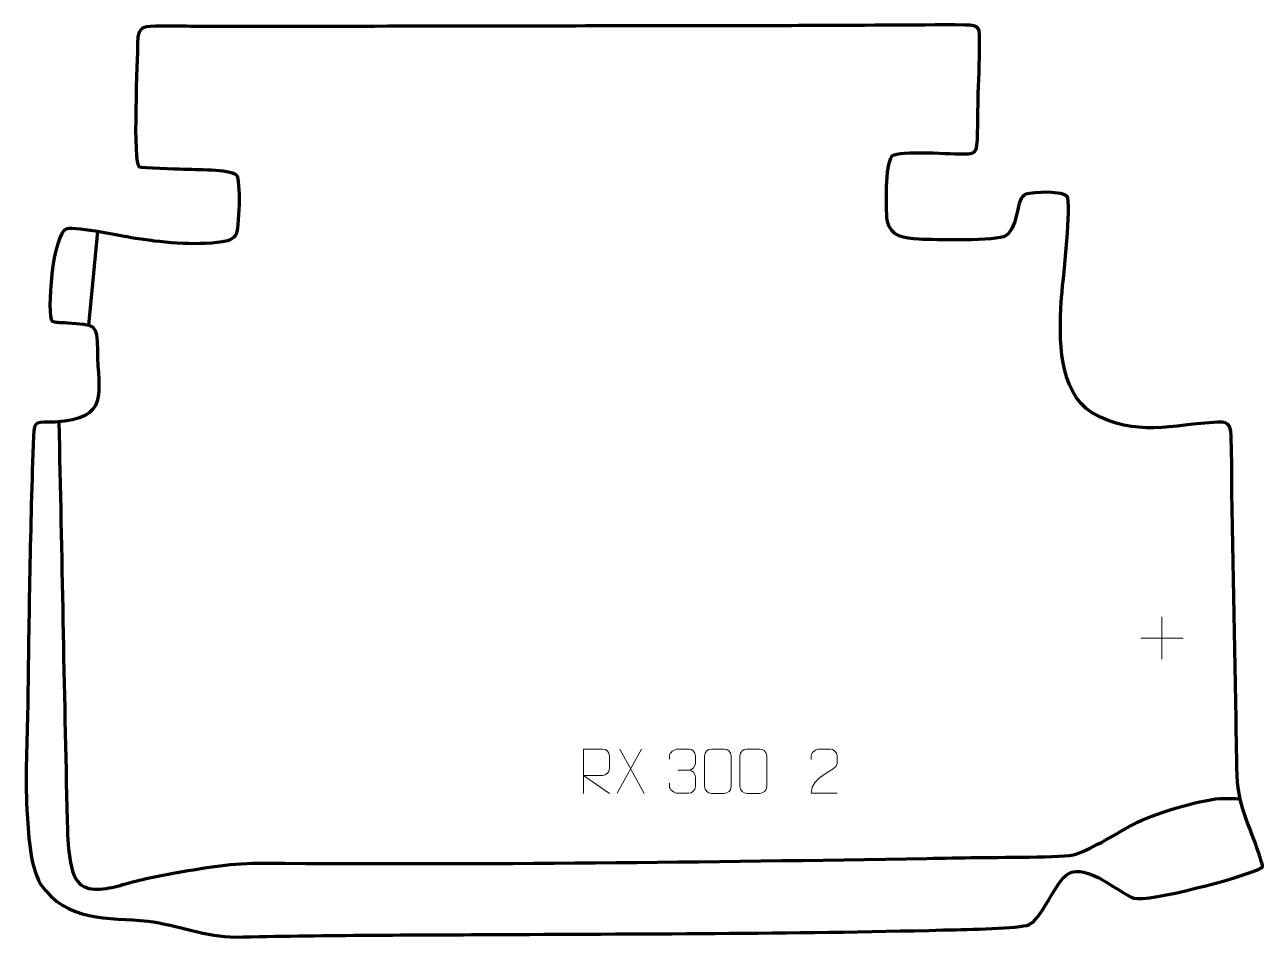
# Model space of a CAD drawing. Header units: millimetres. Extents: x -592 to 107, y 124 to 639.
import ezdxf

# ---------------------------------------------------------------- set-up
doc = ezdxf.new("R2010")
doc.units = ezdxf.units.MM
doc.header["$MEASUREMENT"] = 0
doc.layers.add('layer 2', color=7, linetype='Continuous')
doc.layers.add('layer 3', color=7, linetype='Continuous')

msp = doc.modelspace()

# ---------------------------------------------------------------- linework, layer by layer
at = {"layer": 'layer 2', "color": 140, "lineweight": 158}
msp.add_open_spline([(-550.7325, 522.1723), (-550.7325, 522.1723), (-555.861, 469.412), (-555.861, 469.412)], degree=3, dxfattribs=at)
msp.add_open_spline([(-572.5575, 414.8543), (-570.8462, 339.9195), (-569.6773, 264.9739), (-567.8321, 190.0418), (-567.8321, 190.0418), (-567.6169, 181.4453), (-567.5193, 160.5524), (-560.9397, 154.4161), (-560.9397, 154.4161), (-554.7969, 148.6873), (-543.7403, 151.6725), (-536.6185, 153.6829), (-536.6185, 153.6829), (-526.4209, 156.595), (-516.5001, 158.7318), (-506.0282, 160.5278), (-506.0282, 160.5278), (-488.3489, 163.5107), (-474.8319, 165.9463), (-456.7072, 165.8143), (-456.7072, 165.8143), (-331.4314, 164.9023), (-207.7444, 166.362), (-82.5358, 168.5398), (-82.5358, 168.5398), (-73.0605, 168.7046), (-63.5852, 168.8694), (-54.1099, 169.0342), (-54.1099, 169.0342), (-44.9319, 169.1752), (-3.9454, 168.8941), (1.5638, 170.8725), (1.5638, 170.8725), (12.0035, 174.6216), (24.1531, 182.3519), (34.2471, 187.868), (34.2471, 187.868), (44.7213, 193.5904), (70.2265, 201.2222), (82.892, 202.3233), (82.892, 202.3233), (86.5088, 202.4944), (90.6779, 202.2446), (94.3181, 202.1405)], degree=3, knots=[0, 0, 0, 0, 0.08333333, 0.08333333, 0.08333333, 0.08333333, 0.16666667, 0.16666667, 0.16666667, 0.16666667, 0.25, 0.25, 0.25, 0.25, 0.33333333, 0.33333333, 0.33333333, 0.33333333, 0.41666667, 0.41666667, 0.41666667, 0.41666667, 0.5, 0.5, 0.5, 0.5, 0.58333333, 0.58333333, 0.58333333, 0.58333333, 0.66666667, 0.66666667, 0.66666667, 0.66666667, 0.75, 0.75, 0.75, 0.75, 0.83333333, 0.83333333, 0.83333333, 0.83333333, 1, 1, 1, 1], dxfattribs=at)
at = {"layer": 'layer 3', "color": 242, "lineweight": 158}
msp.add_open_spline([(-528.0911, 628.4494), (-528.0809, 638.6204), (-524.2058, 637.9964), (-514.6559, 638.026), (-514.6559, 638.026), (-502.0649, 638.0649), (-489.3374, 637.8218), (-476.6864, 637.8416), (-476.6864, 637.8416), (-474.1895, 637.8456), (-471.6925, 637.8495), (-469.1956, 637.8535), (-469.1956, 637.8535), (-461.705, 637.8654), (-454.2142, 637.8772), (-446.7235, 637.8891), (-446.7235, 637.8891), (-406.7728, 637.9524), (-366.8222, 638.0157), (-326.8716, 638.079), (-326.8716, 638.079), (-316.8839, 638.0948), (-306.8962, 638.1106), (-296.9087, 638.1264), (-296.9087, 638.1264), (-267.9444, 638.1724), (-238.9802, 638.2182), (-210.016, 638.2641), (-210.016, 638.2641), (-190.5401, 638.2949), (-171.0642, 638.3258), (-151.5882, 638.3566), (-151.5882, 638.3566), (-121.4389, 638.407), (-91.1038, 638.8485), (-60.9919, 638.7113), (-60.9919, 638.7113), (-52.4333, 638.6723), (-52.7815, 637.0503), (-52.7708, 628.0212), (-52.7708, 628.0212), (-52.7586, 617.7982), (-53.4294, 606.5883), (-53.6635, 596.196), (-53.6635, 596.196), (-53.773, 591.3328), (-53.6699, 572.3528), (-54.5953, 569.3422), (-54.5953, 569.3422), (-55.5025, 566.3912), (-57.188, 566.1828), (-60.2856, 565.9594), (-60.2856, 565.9594), (-67.6061, 565.7498), (-98.1082, 568.206), (-102.1665, 564.8502), (-102.1665, 564.8502), (-106.0868, 559.2743), (-105.698, 535.8683), (-104.9724, 528.6532), (-104.9724, 528.6532), (-103.2775, 518.8989), (-95.3656, 518.4369), (-86.8517, 517.8443), (-86.8517, 517.8443), (-79.335, 517.5217), (-42.4913, 516.6382), (-38.1484, 519.7697), (-38.1484, 519.7697), (-30.1248, 525.5551), (-32.6975, 541.1301), (-26.6807, 543.2011), (-26.6807, 543.2011), (-22.9179, 544.4963), (-4.7031, 545.5465), (-2.9808, 541.3127), (-2.9808, 541.3127), (-1.3593, 530.4021), (-5.723, 495.4189), (-6.8089, 482.3556), (-6.8089, 482.3556), (-7.747, 462.408), (-8.585, 431.7689), (10.8092, 419.9023), (10.8092, 419.9023), (35.384, 405.9267), (55.6849, 413.2667), (81.5906, 414.6378), (81.5906, 414.6378), (89.1137, 415.0359), (88.8816, 412.0115), (89.2331, 404.5462), (89.2331, 404.5462), (89.7106, 394.3994), (89.463, 383.1186), (89.6556, 372.7682), (89.6556, 372.7682), (90.6337, 320.219), (91.6475, 267.6701), (92.5429, 215.1196), (92.5429, 215.1196), (93.6099, 195.7725), (100.6914, 185.1381), (106.003, 167.7628), (106.003, 167.7628), (107.246, 163.6964), (107.3018, 163.5242), (104.8662, 162.3515), (104.8662, 162.3515), (95.1256, 157.8816), (42.908, 143.6556), (34.2615, 146.0485), (34.2615, 146.0485), (31.3442, 146.8558), (18.6594, 155.4601), (14.127, 157.814), (14.127, 157.814), (-2.8667, 165.5056), (-4.9826, 159.5348), (-13.7628, 145.1304), (-13.7628, 145.1304), (-19.4581, 135.7869), (-22.1859, 131.7954), (-26.2176, 130.737), (-26.2176, 130.737), (-34.676, 128.6544), (-64.0484, 128.3568), (-73.4951, 128.1138), (-73.4951, 128.1138), (-159.0011, 125.9143), (-245.2826, 126.0169), (-330.8551, 125.5327), (-330.8551, 125.5327), (-378.3272, 125.2697), (-425.3775, 125.2152), (-472.8667, 124.122), (-472.8667, 124.122), (-489.1001, 124.0315), (-505.5756, 130.9189), (-522.2506, 133.0892), (-522.2506, 133.0892), (-544.9055, 135.3778), (-568.0605, 132.3576), (-582.8493, 153.9161), (-582.8493, 153.9161), (-589.3643, 165.6934), (-589.6297, 182.7479), (-590.5468, 196.1568), (-590.5468, 196.1568), (-591.7829, 214.2287), (-590.3871, 235.4229), (-590.133, 253.8737), (-590.133, 253.8737), (-589.4756, 305.0469), (-588.7143, 355.5378), (-586.9373, 406.7103), (-586.9373, 406.7103), (-586.6068, 416.2268), (-584.8475, 414.1926), (-574.8548, 414.6596), (-574.8548, 414.6596), (-543.2841, 416.9828), (-550.7211, 430.1574), (-550.7259, 455.3586), (-550.7259, 455.3586), (-550.7783, 470.0466), (-552.2562, 469.7734), (-567.7175, 470.7116), (-567.7175, 470.7116), (-572.152, 470.9807), (-574.7619, 471.0238), (-576.2272, 471.568), (-576.2272, 471.568), (-579.7215, 474.5221), (-576.15, 522.032), (-567.9767, 523.7809), (-567.9767, 523.7809), (-562.2858, 524.9986), (-535.8987, 519.2972), (-527.6098, 518.0612), (-527.6098, 518.0612), (-512.3406, 515.8086), (-492.5549, 513.7792), (-477.4173, 516.9959), (-477.4173, 516.9959), (-475.2041, 517.6487), (-473.8268, 518.5829), (-472.967, 519.7597), (-472.967, 519.7597), (-470.4495, 523.2056), (-470.0444, 551.7959), (-472.2116, 554.0879), (-472.2116, 554.0879), (-476.7943, 557.6004), (-495.4725, 557.1211), (-502.4205, 557.4678), (-502.4205, 557.4678), (-505.7324, 557.6331), (-525.7491, 558.1505), (-527.1329, 558.6462), (-527.1329, 558.6462), (-531.1113, 560.0717), (-528.1026, 621.2098), (-528.0911, 628.4494)], degree=3, knots=[0, 0, 0, 0, 0.01923077, 0.01923077, 0.01923077, 0.01923077, 0.03846154, 0.03846154, 0.03846154, 0.03846154, 0.05769231, 0.05769231, 0.05769231, 0.05769231, 0.07692308, 0.07692308, 0.07692308, 0.07692308, 0.09615385, 0.09615385, 0.09615385, 0.09615385, 0.11538462, 0.11538462, 0.11538462, 0.11538462, 0.13461538, 0.13461538, 0.13461538, 0.13461538, 0.15384615, 0.15384615, 0.15384615, 0.15384615, 0.17307692, 0.17307692, 0.17307692, 0.17307692, 0.19230769, 0.19230769, 0.19230769, 0.19230769, 0.21153846, 0.21153846, 0.21153846, 0.21153846, 0.23076923, 0.23076923, 0.23076923, 0.23076923, 0.25, 0.25, 0.25, 0.25, 0.26923077, 0.26923077, 0.26923077, 0.26923077, 0.28846154, 0.28846154, 0.28846154, 0.28846154, 0.30769231, 0.30769231, 0.30769231, 0.30769231, 0.32692308, 0.32692308, 0.32692308, 0.32692308, 0.34615385, 0.34615385, 0.34615385, 0.34615385, 0.36538462, 0.36538462, 0.36538462, 0.36538462, 0.38461538, 0.38461538, 0.38461538, 0.38461538, 0.40384615, 0.40384615, 0.40384615, 0.40384615, 0.42307692, 0.42307692, 0.42307692, 0.42307692, 0.44230769, 0.44230769, 0.44230769, 0.44230769, 0.46153846, 0.46153846, 0.46153846, 0.46153846, 0.48076923, 0.48076923, 0.48076923, 0.48076923, 0.5, 0.5, 0.5, 0.5, 0.51923077, 0.51923077, 0.51923077, 0.51923077, 0.53846154, 0.53846154, 0.53846154, 0.53846154, 0.55769231, 0.55769231, 0.55769231, 0.55769231, 0.57692308, 0.57692308, 0.57692308, 0.57692308, 0.59615385, 0.59615385, 0.59615385, 0.59615385, 0.61538462, 0.61538462, 0.61538462, 0.61538462, 0.63461538, 0.63461538, 0.63461538, 0.63461538, 0.65384615, 0.65384615, 0.65384615, 0.65384615, 0.67307692, 0.67307692, 0.67307692, 0.67307692, 0.69230769, 0.69230769, 0.69230769, 0.69230769, 0.71153846, 0.71153846, 0.71153846, 0.71153846, 0.73076923, 0.73076923, 0.73076923, 0.73076923, 0.75, 0.75, 0.75, 0.75, 0.76923077, 0.76923077, 0.76923077, 0.76923077, 0.78846154, 0.78846154, 0.78846154, 0.78846154, 0.80769231, 0.80769231, 0.80769231, 0.80769231, 0.82692308, 0.82692308, 0.82692308, 0.82692308, 0.84615385, 0.84615385, 0.84615385, 0.84615385, 0.86538462, 0.86538462, 0.86538462, 0.86538462, 0.88461538, 0.88461538, 0.88461538, 0.88461538, 0.90384615, 0.90384615, 0.90384615, 0.90384615, 0.92307692, 0.92307692, 0.92307692, 0.92307692, 0.94230769, 0.94230769, 0.94230769, 0.94230769, 0.96153846, 0.96153846, 0.96153846, 0.96153846, 1, 1, 1, 1], dxfattribs=at)
at = {"layer": 'layer 3', "color": 250, "lineweight": 9}
for points in [[(50.1429, 304.8114), (50.1429, 304.8114), (50.1429, 280.8335), (50.1429, 280.8335)], [(38.154, 292.8224), (38.154, 292.8224), (62.1319, 292.8224), (62.1319, 292.8224)], [(-243.6685, 230.1505), (-243.6685, 230.1505), (-257.4091, 205.2547), (-257.4091, 205.2547)], [(-255.9545, 230.1505), (-255.9545, 230.1505), (-242.2139, 205.197), (-242.2139, 205.197)], [(-223.1937, 218.2499), (-223.1937, 218.2499), (-216.9973, 218.2499), (-216.9973, 218.2499)]]:
    msp.add_open_spline(points, degree=3, dxfattribs=at)
for points, knots in [([(-276.4163, 205.197), (-276.4163, 205.197), (-276.4163, 230.1505), (-276.4163, 230.1505), (-276.4163, 230.1505), (-272.8215, 230.1505), (-269.226, 230.1505), (-265.6308, 230.1505), (-265.6308, 230.1505), (-263.3055, 230.1128), (-261.7482, 228.6228), (-261.7523, 226.2564), (-261.7523, 226.2564), (-261.7527, 224.2209), (-261.7527, 221.1615), (-261.7523, 219.1255), (-261.7523, 219.1255), (-261.7588, 217.25), (-263.5711, 215.3082), (-265.5806, 215.2891), (-265.5806, 215.2891), (-265.5806, 215.2891), (-276.4163, 215.2891), (-276.4163, 215.2891), (-276.4163, 215.2891), (-276.4163, 215.2891), (-261.7616, 205.197), (-261.7616, 205.197)], [0, 0, 0, 0, 0.125, 0.125, 0.125, 0.125, 0.25, 0.25, 0.25, 0.25, 0.375, 0.375, 0.375, 0.375, 0.5, 0.5, 0.5, 0.5, 0.625, 0.625, 0.625, 0.625, 0.75, 0.75, 0.75, 0.75, 1, 1, 1, 1]), ([(-227.9034, 224.4951), (-227.9034, 224.4951), (-227.9034, 226.3523), (-227.9034, 226.3523), (-227.9034, 226.3523), (-227.9177, 228.0942), (-225.2532, 230.2123), (-223.1941, 230.1896), (-223.1941, 230.1896), (-221.13, 230.1896), (-219.066, 230.1896), (-217.0023, 230.1896), (-217.0023, 230.1896), (-214.8078, 230.1984), (-213.2095, 228.3516), (-213.1651, 226.4395), (-213.1651, 226.4395), (-213.1655, 225.0044), (-213.1655, 223.5693), (-213.1651, 222.1338), (-213.1651, 222.1338), (-213.2137, 220.4803), (-214.8163, 218.2503), (-217.0146, 218.2603), (-217.0146, 218.2603), (-214.8109, 218.2491), (-213.2029, 216.4459), (-213.1489, 214.3864), (-213.1489, 214.3864), (-213.1493, 212.6017), (-213.1493, 210.817), (-213.1489, 209.0319), (-213.1489, 209.0319), (-213.1388, 206.9705), (-215.1937, 205.2074), (-217.0146, 205.2155), (-217.0146, 205.2155), (-219.0799, 205.2158), (-221.1451, 205.2158), (-223.2107, 205.2155), (-223.2107, 205.2155), (-225.3793, 205.227), (-227.9103, 207.6272), (-227.9289, 209.089), (-227.9289, 209.089), (-227.9289, 209.089), (-227.9289, 210.9976), (-227.9289, 210.9976)], [0, 0, 0, 0, 0.07692308, 0.07692308, 0.07692308, 0.07692308, 0.15384615, 0.15384615, 0.15384615, 0.15384615, 0.23076923, 0.23076923, 0.23076923, 0.23076923, 0.30769231, 0.30769231, 0.30769231, 0.30769231, 0.38461538, 0.38461538, 0.38461538, 0.38461538, 0.46153846, 0.46153846, 0.46153846, 0.46153846, 0.53846154, 0.53846154, 0.53846154, 0.53846154, 0.61538462, 0.61538462, 0.61538462, 0.61538462, 0.69230769, 0.69230769, 0.69230769, 0.69230769, 0.76923077, 0.76923077, 0.76923077, 0.76923077, 0.84615385, 0.84615385, 0.84615385, 0.84615385, 1, 1, 1, 1]), ([(-204.1195, 230.2019), (-201.7534, 230.2019), (-199.3869, 230.2019), (-197.0204, 230.2019), (-197.0204, 230.2019), (-195.0399, 230.2375), (-193.0139, 228.7432), (-192.9868, 226.3011), (-192.9868, 226.3011), (-192.9872, 220.5437), (-192.9872, 214.7859), (-192.9868, 209.0277), (-192.9868, 209.0277), (-193.1289, 206.7001), (-194.8353, 205.2178), (-197.0204, 205.207), (-197.0204, 205.207), (-199.3928, 205.2074), (-201.7652, 205.2074), (-204.1372, 205.207), (-204.1372, 205.207), (-206.0957, 205.1014), (-208.1021, 206.9893), (-208.0907, 209.0103), (-208.0907, 209.0103), (-208.0903, 214.7909), (-208.0903, 220.5712), (-208.0907, 226.351), (-208.0907, 226.351), (-208.0864, 228.493), (-206.3093, 230.2155), (-204.1195, 230.2019)], [0, 0, 0, 0, 0.11111111, 0.11111111, 0.11111111, 0.11111111, 0.22222222, 0.22222222, 0.22222222, 0.22222222, 0.33333333, 0.33333333, 0.33333333, 0.33333333, 0.44444444, 0.44444444, 0.44444444, 0.44444444, 0.55555556, 0.55555556, 0.55555556, 0.55555556, 0.66666667, 0.66666667, 0.66666667, 0.66666667, 0.77777778, 0.77777778, 0.77777778, 0.77777778, 1, 1, 1, 1]), ([(-184.1195, 230.2019), (-181.7534, 230.2019), (-179.3869, 230.2019), (-177.0204, 230.2019), (-177.0204, 230.2019), (-175.0399, 230.2375), (-173.0139, 228.7432), (-172.9868, 226.3011), (-172.9868, 226.3011), (-172.9872, 220.5437), (-172.9872, 214.7859), (-172.9868, 209.0277), (-172.9868, 209.0277), (-173.1289, 206.7001), (-174.8353, 205.2178), (-177.0204, 205.207), (-177.0204, 205.207), (-179.3928, 205.2074), (-181.7652, 205.2074), (-184.1372, 205.207), (-184.1372, 205.207), (-186.0957, 205.1014), (-188.1021, 206.9893), (-188.0907, 209.0103), (-188.0907, 209.0103), (-188.0903, 214.7909), (-188.0903, 220.5712), (-188.0907, 226.351), (-188.0907, 226.351), (-188.0864, 228.493), (-186.3093, 230.2155), (-184.1195, 230.2019)], [0, 0, 0, 0, 0.11111111, 0.11111111, 0.11111111, 0.11111111, 0.22222222, 0.22222222, 0.22222222, 0.22222222, 0.33333333, 0.33333333, 0.33333333, 0.33333333, 0.44444444, 0.44444444, 0.44444444, 0.44444444, 0.55555556, 0.55555556, 0.55555556, 0.55555556, 0.66666667, 0.66666667, 0.66666667, 0.66666667, 0.77777778, 0.77777778, 0.77777778, 0.77777778, 1, 1, 1, 1]), ([(-133.1674, 205.2155), (-138.0818, 205.2158), (-142.9962, 205.2158), (-147.9103, 205.2155), (-147.9103, 205.2155), (-147.9103, 215.1478), (-133.2593, 217.789), (-133.1674, 222.0993), (-133.1674, 222.0993), (-133.1677, 223.5234), (-133.1677, 224.9471), (-133.1674, 226.3704), (-133.1674, 226.3704), (-133.1843, 228.4475), (-135.3071, 230.1723), (-136.9781, 230.1896), (-136.9781, 230.1896), (-139.0513, 230.1892), (-141.1242, 230.1892), (-143.1966, 230.1896), (-143.1966, 230.1896), (-145.0187, 230.2061), (-147.8434, 228.414), (-147.9103, 226.3204), (-147.9103, 226.3204), (-147.9103, 226.3204), (-147.9103, 224.2656), (-147.9103, 224.2656)], [0, 0, 0, 0, 0.125, 0.125, 0.125, 0.125, 0.25, 0.25, 0.25, 0.25, 0.375, 0.375, 0.375, 0.375, 0.5, 0.5, 0.5, 0.5, 0.625, 0.625, 0.625, 0.625, 0.75, 0.75, 0.75, 0.75, 1, 1, 1, 1])]:
    msp.add_open_spline(points, degree=3, knots=knots, dxfattribs=at)

doc.saveas('drawing.dxf')
